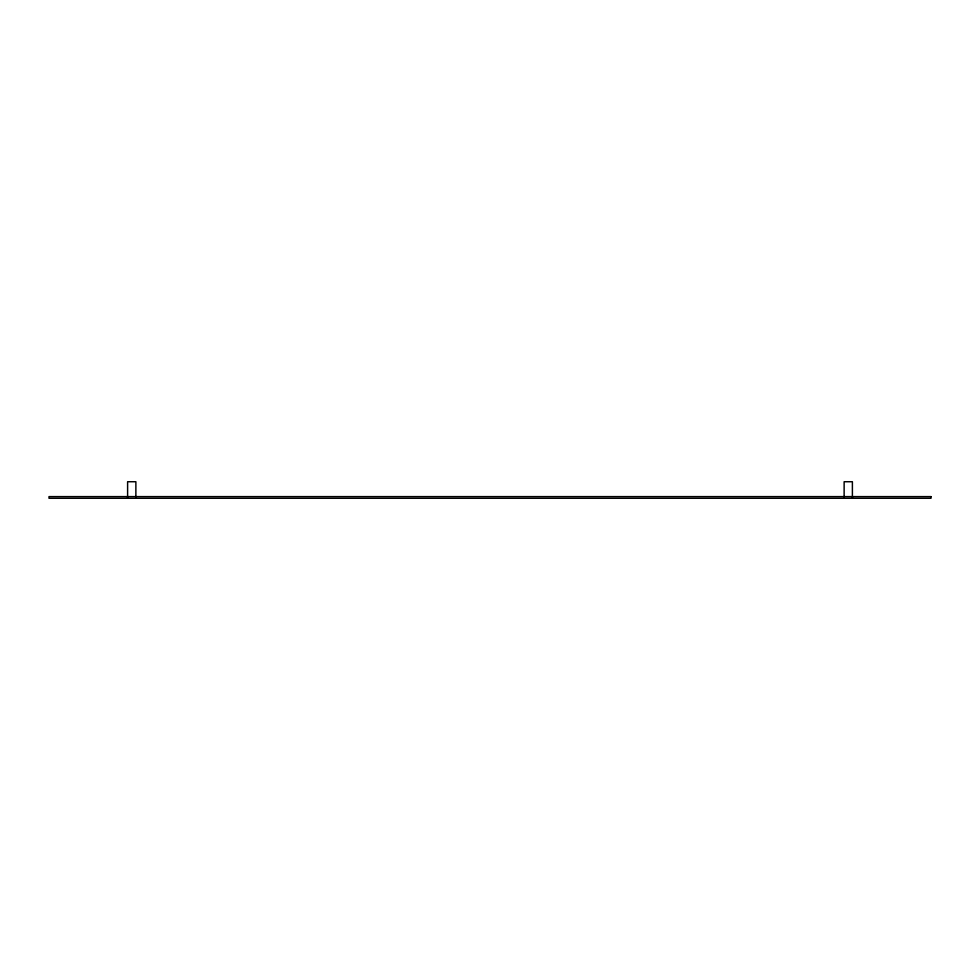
<?xml version="1.0" encoding="UTF-8"?>
<svg xmlns="http://www.w3.org/2000/svg" width="980" height="980" viewBox="0 0 980 980"><rect width="100%" height="100%" fill="white"/><g stroke="black" fill="none" stroke-linecap="round" stroke-linejoin="round"><path stroke-width="1.47" d="M852.392 498.269L852.392 481.731L844.135 481.731L844.123 498.269M135.877 498.269L135.877 481.731L127.608 481.731L127.608 498.269M931 496.615L49 496.615L49 498.269L931 498.269L931 496.615"/></g></svg>
